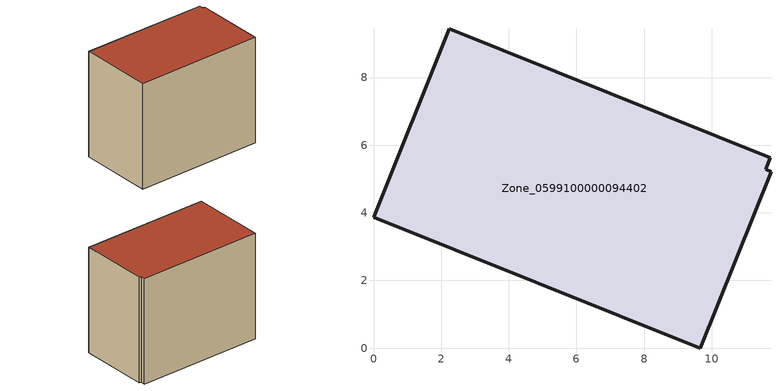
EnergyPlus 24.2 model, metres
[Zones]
Zone_0599100000094402
 floor ground (C_G): 9.66,0 0,3.87 2.24,9.44 11.73,5.63 11.6,5.29 11.75,5.21 z0
 wall outside (C_F): 0,3.87 9.66,0 11.75,5.21 11.6,5.29 11.73,5.63 2.24,9.44 0,3.87 z0:8.63
 roof outside (C_R): 11.73,5.63 2.24,9.44 0,3.87 9.66,0 11.75,5.21 11.6,5.29 z8.63
[BUILDING]
Pand.0599100000094402: North Axis=0; Terrain=City; Loads Convergence Tolerance Value=0.04; Temperature Convergence Tolerance Value=0.4; Solar Distribution=FullExterior; Maximum Number of Warmup Days=25; Minimum Number of Warmup Days=1
[Site:Location]
Rotterdam.The.Hague.AP_ZH_NLD Design_Conditions: Latitude=51.96; Longitude=4.45; Time Zone=1; Elevation=-4.5
[SITE:GROUNDTEMPERATURE:BUILDINGSURFACE]
18, 18, 18, 18, 18, 18, 18, 18, 18, 18, 18, 18
[MATERIAL] Thermal Absorptance=0.9; Solar Absorptance=0.7; Visible Absorptance=0.7
Name | Roughness | Thickness | Conductivity | Density | Specific Heat
G.TI.1975-1991 | MediumSmooth | 0.15 | 0.288461 | 540 | 1210
F.TI.1975-1991 | Rough | 0.3 | 0.230769 | 1920 | 840
R.TI.1975-1991 | MediumRough | 0.2 | 0.153846 | 1500 | 1000
[CONSTRUCTION]
C_G: G.TI.1975-1991
C_F: F.TI.1975-1991
C_R: R.TI.1975-1991
[ZONE]
Zone_0599100000094402: Type=1; Multiplier=1; Ceiling Height=Autocalculate; Volume=Autocalculate; Floor Area=autocalculate; Part of Total Floor Area=Yes
[ZONEINFILTRATION:DESIGNFLOWRATE]
Infil_Zone_0599100000094402: Zone or ZoneList or Space or SpaceList=Zone_0599100000094402; Schedule=AlwaysOn; Design Flow Rate Calculation Method=Flow/Area; Flow Rate per Floor Area=0.003; Constant Term Coefficient=1; Temperature Term Coefficient=0; Velocity Term Coefficient=0; Velocity Squared Term Coefficient=0
[HVACTEMPLATE:ZONE:IDEALLOADSAIRSYSTEM]
Zone_0599100000094402: Maximum Heating Supply Air Temperature=50; Minimum Cooling Supply Air Temperature=13; Maximum Heating Supply Air Humidity Ratio=0.0156; Minimum Cooling Supply Air Humidity Ratio=0.0077; Heating Limit=NoLimit; Cooling Limit=NoLimit; Dehumidification Control Type=ConstantSensibleHeatRatio; Cooling Sensible Heat Ratio=0.7; Dehumidification Setpoint=60; Humidification Control Type=None; Humidification Setpoint=30; Outdoor Air Method=None; Outdoor Air Flow Rate per Person=0.00944; Outdoor Air Flow Rate per Zone Floor Area=0; Outdoor Air Flow Rate per Zone=0; Demand Controlled Ventilation Type=None; Outdoor Air Economizer Type=NoEconomizer; Heat Recovery Type=None; Sensible Heat Recovery Effectiveness=0.7; Latent Heat Recovery Effectiveness=0.65
[ZONECONTROL:THERMOSTAT]
ThermostatControl_Zone_0599100000094402: Zone or ZoneList=Zone_0599100000094402; Control Type Schedule=DualSetpointControlType; Control 1=Thermostat_Zone_0599100000094402; Temperature Difference Between Cutout And Setpoint=0
[THERMOSTATSETPOINT:DUALSETPOINT]
Thermostat_Zone_0599100000094402: Heating Setpoint Temperature Schedule=HeatingSetpoint_Zone_0599100000094402; Cooling Setpoint Temperature Schedule=CoolingSetpoint_Zone_0599100000094402
[SCHEDULE:COMPACT]
HeatingSetpoint_Zone_0599100000094402: Through: 12/31, For: AllDays, Until: 24:00, 21
CoolingSetpoint_Zone_0599100000094402: Through: 12/31, For: AllDays, Until: 24:00, 24
DualSetpointControlType: Through: 12/31, For: AllDays, Until: 24:00, 4
AlwaysOn: Through: 12/31, For: AllDays, Until: 24:00, 1
